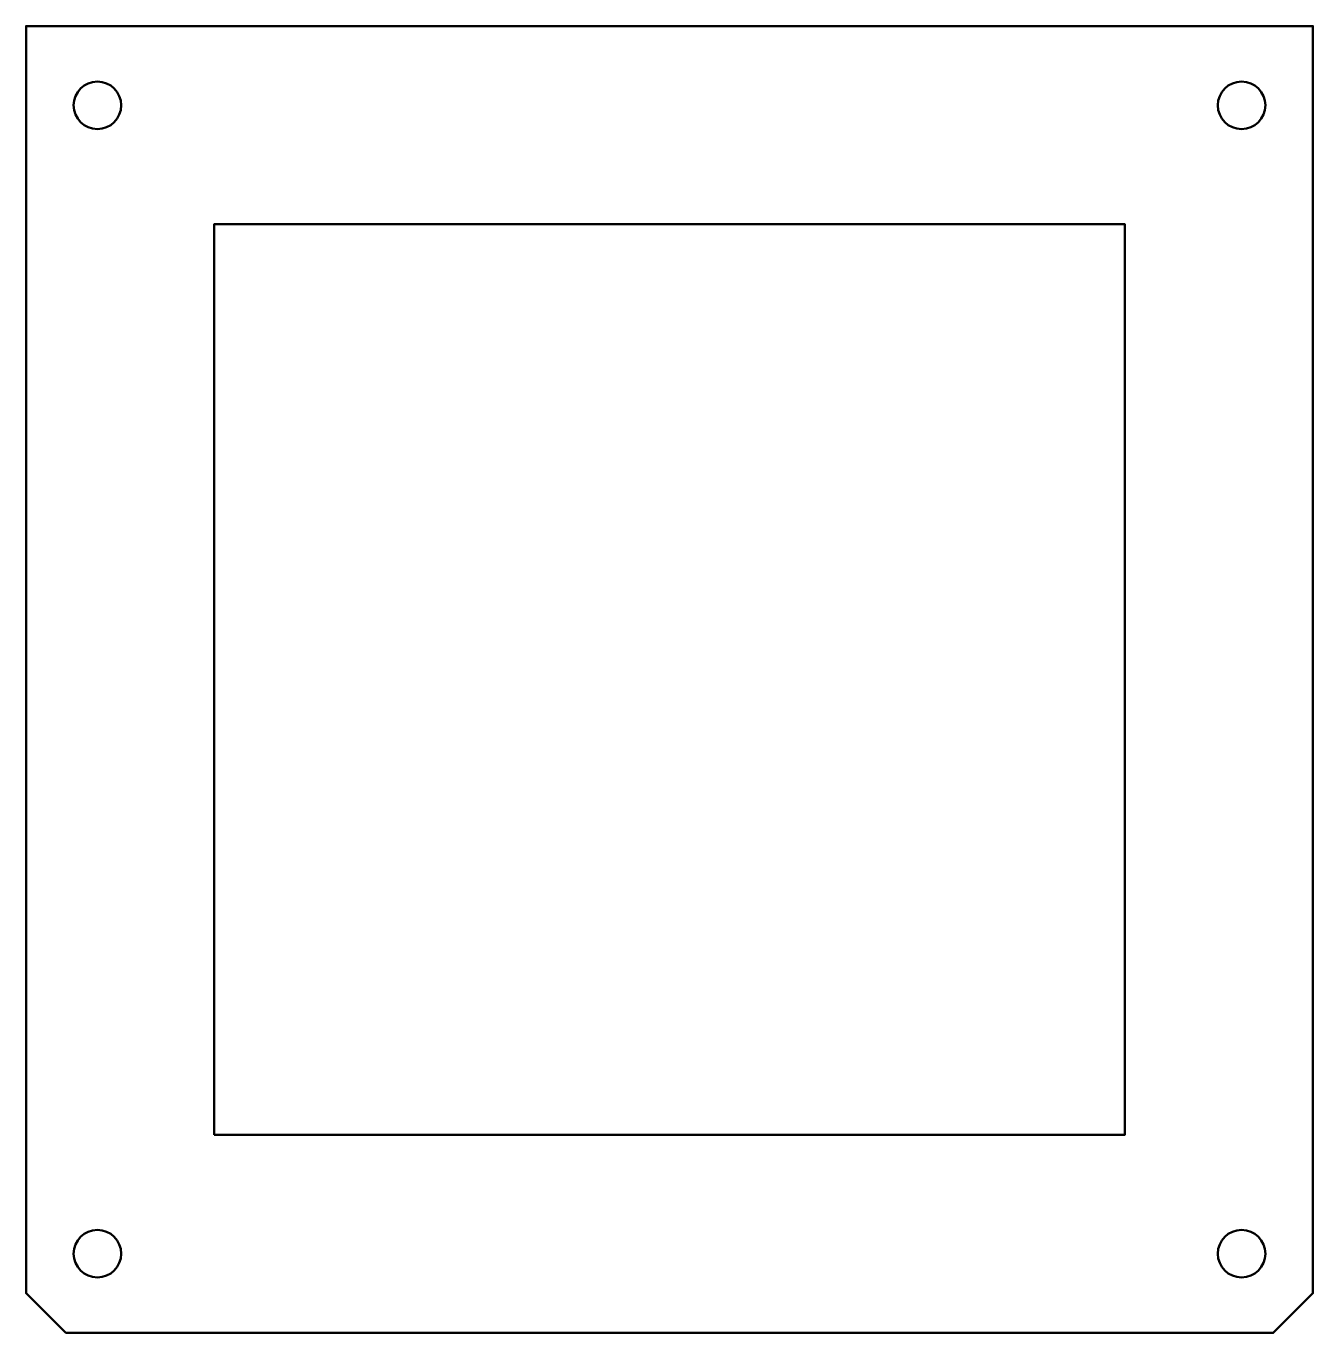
# Model space of a CAD drawing. Header units: millimetres. Extents: x -32.5 to 32.5, y -33 to 33.
import ezdxf

# ---------------------------------------------------------------- set-up
doc = ezdxf.new("R2010")
doc.units = ezdxf.units.MM
doc.header["$LTSCALE"] = 0.5
doc.layers.add('CUT', color=7, linetype='CONTINUOUS', lineweight=50)

msp = doc.modelspace()

# ---------------------------------------------------------------- linework, layer by layer
at = {"layer": 'CUT'}
for points in [[(-30.5, -33), (30.5, -33), (32.5, -31), (32.5, 33), (-32.5, 33), (-32.5, -31)], [(-23, -23), (23, -23), (23, 23), (-23, 23)]]:
    msp.add_lwpolyline(points, close=True, dxfattribs=at)
for centre in [(-28.9, 29), (28.9, 29), (-28.9, -29), (28.9, -29)]:
    msp.add_circle(centre, 1.2, dxfattribs=at)

doc.saveas('drawing.dxf')
